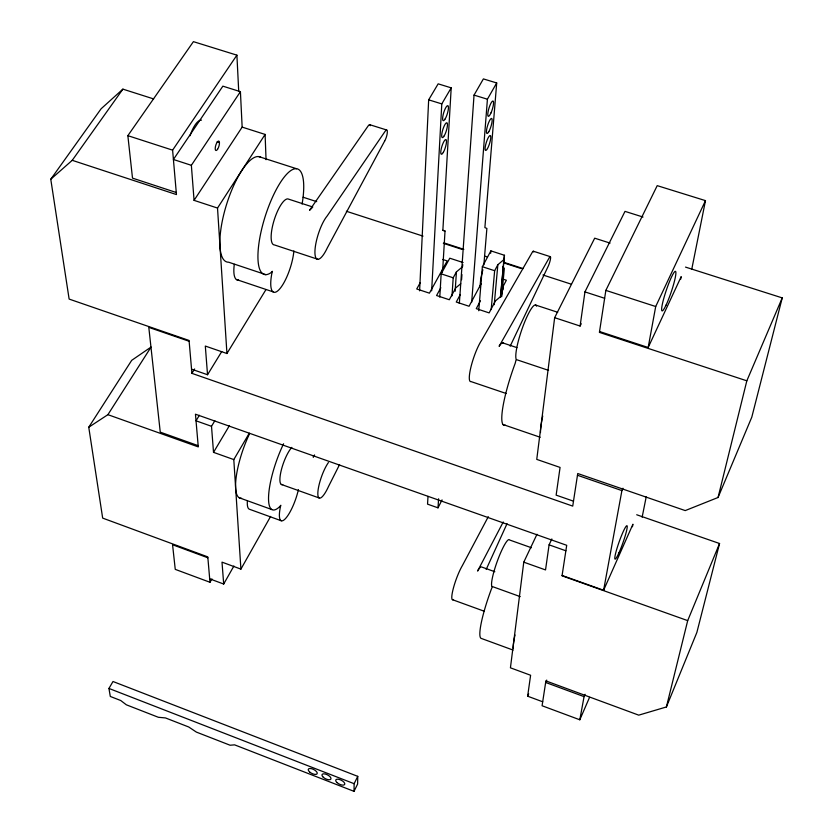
<?xml version="1.0" encoding="UTF-8"?>
<svg xmlns="http://www.w3.org/2000/svg" width="833" height="833" viewBox="0 0 833 833"><rect width="100%" height="100%" fill="white"/><g stroke="black" fill="none" stroke-linecap="round" stroke-linejoin="round"><path stroke-width="1.25" d="M354.025 791.35L354.129 783.697L357.753 776.356L112.996 681.509L108.946 688.443L110.289 696.45L120.743 700.522L126.335 704.801L158.364 717.286L165.465 717.931L188.747 727.001L196.369 732.092L230.106 745.233L234.594 744.848L354.025 791.35L357.617 784.04L357.753 776.356M419.613 290.842L428.662 99.845L438.158 83.841L451.205 87.85L442.864 230.22L445.02 231.043L442.802 268.122L441.646 273.047M431.65 290.842L441.792 103.896L451.205 87.85M428.006 496.374L427.548 504.142L438.002 507.838L442.063 499.894M439.782 297.131L441.157 273.849L449.789 258.209L463.086 262.541M438.002 507.838L438.595 498.79M451.996 295.882L453.194 277.795L456.442 271.86L462.492 266.81L462.794 264.675M455.13 291.258L456.442 271.86M459.347 303.441L474.039 95.108L483.39 78.906L496.697 82.956L484.889 227.596L486.878 228.44L483.869 264.8M461.576 279.753L461.94 274.578M471.676 302.202L487.42 99.21L496.697 82.956M480.016 287.27L480.735 278.524L482.859 269.798M478.746 310.761L482.359 266.716L490.887 250.879L504.465 255.273L500.591 296.548M490.689 253.253L490.887 250.879M491.178 309.532L494.646 270.715L497.853 264.707L503.923 259.584L504.465 255.273M494.229 304.691L497.853 264.707M500.414 297.048L503.923 259.584M501.664 296.767L504.35 268.268L502.538 266.852M502.893 289.905L503.257 286.115L506.36 280.232L502.882 279.097M536.983 534.276L523.77 562.16L510.431 667.816L530.611 675.261L527.643 696.201L542.689 701.782M610.068 243.09L594.689 238.186L554.653 317.685L536.754 459.389L560.068 467.428L556.142 495.135L573.489 501.174M551.852 538.961L549.093 544.844L545.532 569.928L523.77 562.16M554.653 317.685L580.101 326.047L584.943 291.894L625 211.374L643.024 217.038M691.723 269.413L705.478 200.628L657.216 185.644L605.851 290.384L599.406 332.388L746.826 380.816L782.229 297.891L685.507 267.101M636.704 514.763L719.556 543.512L696.867 632.434L666.4 706.967L638.734 715.151L545.896 680.905L542.085 705.759L579.81 719.785L584.068 696.638L585.089 694.295M562.088 575.457L603.602 590.253L621.907 490.595L622.969 488.242M599.541 331.513L648.178 347.486L655.706 306.523L705.478 200.628M503.257 286.115L501.383 295.902L495.448 300.932L489.138 312.896L476.278 308.647L480.464 300.786M632.434 526.748L632.934 524.217L603.602 590.253M680.696 279.18L681.196 276.639L648.178 347.486M642.139 517.189L646.21 496.843M666.4 706.967L687.694 620.627L719.556 543.512M153.626 98.919L122.888 89.131L101.116 108.769L50.771 179.241L69.129 299.078L189.07 340.458L191.913 373.351L572.729 506.11L577.738 473.519L685.236 510.587L718.056 497.488L746.826 380.816M782.229 297.891L751.803 417.135L718.056 497.488M520.24 596.626L492.376 586.578L491.158 589.691A46.971 7.258 -70.1 0 0 481.078 638.349L513.086 650.084M536.514 306.138A29.124 5.237 -71.4 0 0 523.478 325.047A29.124 5.237 -71.4 0 0 516.2 359.315L515.231 363.209A54.374 9.579 -71.1 0 0 505.464 425.236M579.81 719.785L589.545 697.356M546.719 680.092L545.657 682.466L584.068 696.638M527.643 696.201L528.695 693.858M486.191 569.439L507.047 523.665M510.171 346.195L547.822 267.039A6.404 1.145 -71.7 0 0 550.561 258.428A6.404 1.145 -71.7 0 0 548.843 258.459L499.113 346.309A23.563 4.446 -71.2 0 1 503.611 343.363M580.101 326.047L581.247 323.735M339.562 464.595L328.535 486.451A20.752 5.081 -70.5 0 1 317.831 493.74A20.752 5.081 -70.5 0 1 328.41 462.544M503.236 521.979L477.59 571.053A20.367 3.363 -70.1 0 1 481.651 567.002L494.833 571.73M488.284 516.699L462.377 565.586A20.336 3.509 -70.1 0 0 453.339 588.337A20.336 3.509 -70.1 0 0 453.444 599.51M481.078 283.834L469.062 306.263L456.265 302.035L460.347 294.476M440.844 287.739L436.575 295.528L449.31 299.745L455.766 287.885L460.743 283.73M420.311 282.554L416.729 288.978L429.422 293.164L447.206 260.937L442.646 259.448M209.687 578.831L223.692 584.037L222.005 562.14L240.904 569.116L270.621 516.408M223.692 584.037L233.906 566.003M207.865 557.787L172.566 544.751L175.253 569.366L209.989 582.277L211.926 578.893M240.904 569.116L233.802 459.587L249.306 433.17M233.802 459.587L213.519 452.35L229.481 425.517M213.519 452.35L211.509 426.288L214.841 420.748M199.368 415.292L196.015 420.811L211.509 426.288M191.559 369.175L207.532 374.735L205.314 346.059L226.94 353.515L265.914 289.676M207.532 374.735L221.745 351.536M191.913 373.351L194.63 368.967M314.541 454.943L313.166 457.15L314.551 455.547M88.756 427.235L107.905 414.667L151.065 347.049L131.697 360.335L88.756 427.235L102.667 518.105L207.792 556.892L209.989 582.277M217.517 208.063L265.102 134.425L242.153 127.116L240.414 91.672L222.859 86.153L173.42 159.488L191.361 165.319L194.068 200.357L217.517 208.063L226.94 353.515M194.068 200.357L242.153 127.116M191.361 165.319L240.414 91.672M50.771 179.241L72.242 160.321L176.45 194.568L172.608 150.148L236.905 55.155L193.412 41.65L127.855 135.664L132.499 178.127L176.273 192.506M72.242 160.321L122.888 89.131M311.948 208.063L309.543 210.27L367.915 126.262A6.56 1.781 -73.1 0 1 370.321 125.71M492.376 586.578L491.98 586.515A25.032 3.946 -70.3 0 1 498.019 559.245A25.032 3.946 -70.3 0 1 509.609 539.992L531.423 547.739M474.039 95.108L487.42 99.21M428.662 99.845L441.792 103.896M369.696 124.679L386.679 130M217.111 141.839L219.454 142.589M258.771 156.583L296.59 168.735M533.339 251.212L550.269 256.658M442.729 230.304L445.02 231.043M127.855 135.664L172.608 150.148M605.851 290.384L655.706 306.523M303.108 197.234L316.707 201.638M346.372 211.259L423.018 236.114M444.031 242.924L463.814 249.338M484.827 256.147L487.305 256.949M503.371 262.166L523.155 268.58M542.939 274.994L571.365 284.209M443.343 243.309L461.846 249.317M505.006 263.311L521.031 268.507M584.943 291.894L604.643 298.287M312.823 207.011L287.843 198.9A24.042 7.174 -72.5 0 0 273.703 221.578A24.042 7.174 -72.5 0 0 274.494 244.954L317.925 259.313M482.359 266.716L494.646 270.715M441.157 273.849L453.194 277.795M535.463 304.993L557.673 312.271M502.57 342.832L516.949 347.632M265.883 274.661L228.596 262.197A55.082 17.399 -72.6 0 1 226.451 204.793A55.082 17.399 -72.6 0 1 260.927 157.343M516.637 359.689L548.583 370.373M236.405 279.524L273.026 291.831M506.193 393.499L471.072 381.608A23.522 4.623 -71.3 0 1 471.166 366.156A23.522 4.623 -71.3 0 1 481.536 340.447L531.881 252.993A6.393 1.197 -71.8 0 1 533.703 252.024M503.059 424.538L540.211 437.252M189.143 341.28L148.805 327.369L160.259 432.14L198.171 445.665M577.467 475.268L621.907 490.595M549.093 544.844L565.878 550.79M687.694 620.627L562.036 575.811L566.711 545.303L195.453 414.199L198.275 446.904L107.905 414.667M281.294 484.431L319.039 497.926M239.3 497.801L271.86 509.557M281.315 520.781L249.431 509.244A24.188 6.602 -70.3 0 1 247.38 501.039M452.413 599.666L484.181 611.214M108.946 688.443L354.129 783.697M236.905 55.155L238.727 91.484M265.102 134.425L266.05 159.686M302.087 204.116A55.322 16.504 -72.5 0 0 289.853 171.286A55.322 16.504 -72.5 0 0 259.99 236.905A55.322 16.504 -72.5 0 0 270.84 272.766L272.36 271.329L271.735 274.036A28.103 8.215 -72.1 0 0 279.024 289.686A28.103 8.215 -72.1 0 0 293.882 250.952M238.623 279.992A27.989 8.663 -72.2 0 1 234.302 264.3M190.049 135.727A19.815 6.81 -73.4 0 1 201.482 120.129M540.482 432.556A54.603 8.632 -71 0 1 542.731 416.011M513.336 648.136A47.148 6.529 -70.1 0 1 515.002 634.965M241.57 498.28A47.366 13.193 -70.5 0 1 249.223 434.409M283.595 443.77A47.543 12.495 -70.5 0 0 268.653 494.989A47.543 12.495 -70.5 0 0 279.513 506.818L280.815 505.287L280.273 507.536A24.282 6.248 -70.3 0 0 285.042 519.042A24.282 6.248 -70.3 0 0 298.391 489.617M282.751 484.546A20.669 5.435 -70.5 0 1 281.242 470.374A20.669 5.435 -70.5 0 1 291.842 447.383M384.679 140.996L327.317 247.87A24.167 6.716 -72.3 0 1 314.926 252.368A24.167 6.716 -72.3 0 1 327.15 215.997L384.919 131.604A6.581 1.728 -73 0 1 387.335 132.093A6.581 1.728 -73 0 1 384.679 140.996M217.559 149.305A4.936 1.645 -73.3 0 0 219.058 141.256A4.936 1.645 -73.3 0 0 215.403 146.764A4.936 1.645 -73.3 0 0 217.559 149.305M490.96 112.955A7.997 1.77 -72.9 0 0 493.021 101.032A7.997 1.77 -72.9 0 0 488.023 112.038A7.997 1.77 -72.9 0 0 490.96 112.955M488.825 131.656A7.913 1.749 -72.8 0 0 491.98 118.796A7.913 1.749 -72.8 0 0 487.066 127.491A7.913 1.749 -72.8 0 0 488.825 131.656M487.482 148.555A7.83 1.718 -72.6 0 0 490.606 135.862A7.83 1.718 -72.6 0 0 485.722 144.526A7.83 1.718 -72.6 0 0 487.482 148.555M445.197 118.859A7.872 1.895 -73 0 0 448.216 106.03A7.872 1.895 -73 0 0 443.177 114.631A7.872 1.895 -73 0 0 445.197 118.859M444.249 135.779A7.789 1.864 -72.9 0 0 447.227 123.117A7.789 1.864 -72.9 0 0 442.24 131.697A7.789 1.864 -72.9 0 0 444.249 135.779M443.312 152.408A7.716 1.833 -72.8 0 0 446.259 139.902A7.716 1.833 -72.8 0 0 441.313 148.461A7.716 1.833 -72.8 0 0 443.312 152.408M666.077 305.076A20.887 2.614 -71.3 0 0 675.834 272.016A20.887 2.614 -71.3 0 0 664.338 296.444A20.887 2.614 -71.3 0 0 666.077 305.076M619.054 552.612A17.701 1.937 -70.4 0 0 627.103 525.852A17.701 1.937 -70.4 0 0 616.889 548.718A17.701 1.937 -70.4 0 0 619.054 552.612M337.021 782.583A4.977 2.187 26.8 0 0 344.654 784.488A4.977 2.187 26.8 0 0 339.093 779.386A4.977 2.187 26.8 0 0 337.021 782.583M323.277 777.241A4.967 2.187 27 0 0 330.868 779.126A4.967 2.187 27 0 0 325.297 774.024A4.967 2.187 27 0 0 323.277 777.241M309.564 771.899A4.967 2.176 27.1 0 0 317.123 773.784A4.967 2.176 27.1 0 0 311.542 768.682A4.967 2.176 27.1 0 0 309.564 771.899"/></g></svg>
